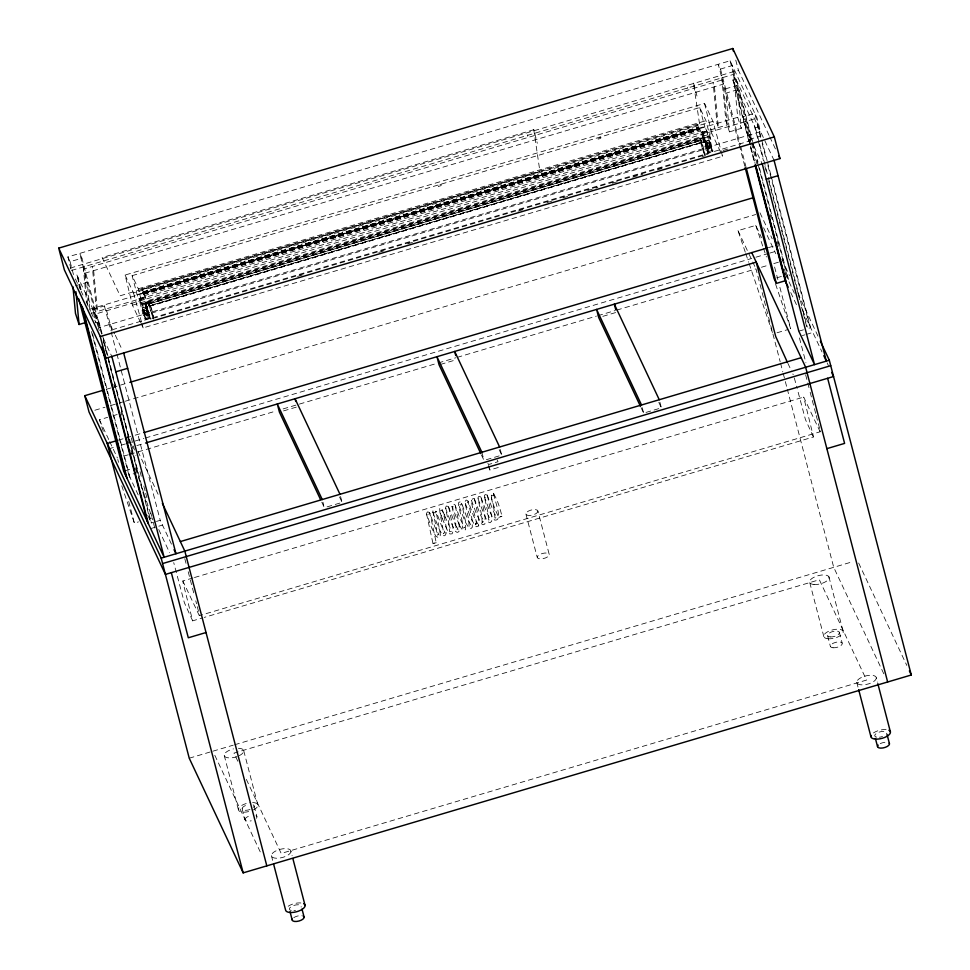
<?xml version="1.0" encoding="UTF-8"?>
<svg xmlns="http://www.w3.org/2000/svg" width="970" height="970" viewBox="0 0 970 970"><rect width="100%" height="100%" fill="white"/><g stroke="black" fill="none" stroke-linecap="round" stroke-linejoin="round"><path stroke-width="0.73" stroke-dasharray="4.85 3.64" d="M480.756 496.907L478.768 496.385L477.822 498.156L479.301 499.562L481.241 498.204L485.182 516.622L484.891 523.982L483.145 524.782L481.411 523.727L476.816 514.852L471.481 500.447L473.675 501.247L474.621 499.477L478.731 518.574L478.428 525.97L476.658 526.746L474.924 525.692L470.317 516.804L464.969 502.351L467.176 503.103L468.11 501.332L472.026 519.047L472.329 527.207L470.996 528.565L469.056 528.238L465.066 521.63L458.47 504.315L460.665 505.043L461.599 503.236L465.745 522.442L465.418 529.838L462.557 530.117L459.78 526.007M708.245 152.338L705.057 141.644L149.101 306.071L148.107 301.973L703.905 137.364L704.96 141.438L697.721 124.221L141.838 288.72L148.822 305.914L704.802 141.317L705.105 141.875L707.967 154.097L155.115 317.833M147.719 310.739L146.397 307.15L142.614 308.23L144.651 315.626L148.349 314.535L147.355 311.625M147.052 309.927C143.936 305.053 141.729 315.699 147.331 311.152C144.894 302.81 139.389 318.221 147.889 312.801L146.87 308.993M144.372 312.025L143.73 309.83M148.034 311.807C148.98 322.258 142.626 313.031 142.614 308.23M150.314 318.936L146.737 310.218L145.791 302.931L703.056 137.885L704.596 139.607L707.021 146.822M146.312 307.138L146.785 309.6M153.66 318.269L151.575 309.272L148.749 302.058L150.835 311.055L153.66 318.269L151.684 318.851M703.056 137.885C702.838 139.607 707.991 158.74 708.245 152.084M705.117 141.741L703.905 137.364M706.427 145.876L707.094 148.083L710.052 147.21L709.591 145.451L706.427 145.876L706.972 147.428M149.331 306.447L708.755 140.553C712.695 143.33 710.246 155.479 707.057 147.343M708.755 140.553L710.792 147.961L707.094 149.053L702.086 131.738L706.524 130.429L710.549 145.645L712.938 151.332L708.5 152.654L707.372 149.647L711.204 148.652M709.385 145.076L710.052 147.21M144.506 314.498L143.621 311.03L147.319 309.939L147.974 312.158L148.204 313.407L144.481 314.474L143.621 311.03M475.724 524.091C478.901 522.551 466.473 496.882 474.269 498.725M498.835 517.398L501.951 516.234L498.835 517.398C484.212 487.946 494.094 483.108 501.951 516.234M193.006 577.95L182.845 580.957L183.233 583.443L192.654 620.848L202.815 617.829M820.099 430.632L820.159 431.783L199.323 615.647L199.347 614.919M148.458 313.553L145.5 314.425L144.833 312.255L147.792 311.321L148.458 313.553L148.192 312.388M147.779 311.37L148.046 312.486M527.377 136.224L527.68 135.557A1.661 1.588 29.1 0 0 527.801 134.684M687.015 88.949L687.318 88.27A1.661 1.588 29.1 0 0 687.451 87.397M478.428 525.97L478.816 525.255M436.233 542.739L432.959 543.43L436.233 542.739L431.917 522.466L429.698 513.021L428.449 514.997L427.188 514.803L426.4 513.348L427.697 511.796L429.577 512.657L434.827 526.855L438.949 534.822L437.822 534.531L436.924 535.513L436.548 529.026L432.778 510.984L434.863 509.917L436.27 511.82M475.773 524.006L477.616 523.667L473.408 515.579L468.001 500.957L466.17 499.999L464.812 501.902L468.74 519.69L469.116 526.431L469.941 525.425L471.129 525.631L466.909 517.519L461.49 502.86L460.095 501.902L458.883 502.302L458.313 503.866L462.229 521.581L462.544 528.189L464.594 527.547L460.411 519.459L454.991 504.824L453.172 503.891L451.862 505.867L455.754 523.461L456.13 530.117L456.955 529.123L458.119 529.39L455.682 525.291M199.323 615.647L182.845 580.957M192.654 620.848L184.385 602.734L173.727 562.6M820.159 431.783L803.681 397.082L813.49 436.973L204.258 617.405M148.822 305.914L141.875 288.733M71.04 269.114L67.864 256.917L730.083 60.783L757.036 118.11L760.577 131.677L98.358 327.811L99.704 331.958M67.864 256.917L70.107 261.694L81.929 258.19L101.68 334.007M744.802 166.197L718.249 64.287L720.504 69.064L732.326 65.56L757.994 164.124M533.779 129.725L102.153 257.559L120.134 295.777L539.926 171.447L533.779 129.725L537.307 143.293M70.167 268.12L738.4 70.204L769.101 135.473M71.392 270.472L733.611 74.35L774.06 160.341M748.937 141.547L732.908 80.001L735.854 79.128M84.766 273.261L723.341 84.135L721.995 80.001L83.42 269.126L84.766 273.261L87.833 305.332M725.378 88.9L737.2 85.396M75.393 285.823L87.215 282.318L89.919 310.582M140.614 322.549L132.453 305.198L125.094 275.031L704.535 103.414L712.962 121.335L722.565 156.279L143.124 327.896L141.244 323.883M132.126 275.662L699.746 107.549L705.93 120.692L710.877 139.68L143.257 307.793L137.073 294.662L132.126 275.662L138.31 288.805L143.257 307.793M138.31 288.805L705.93 120.692M142.008 289.594L697.794 124.984L697.721 124.221M125.094 275.031L133.52 292.94L712.962 121.335M142.651 291.958L698.436 127.349L697.794 124.984M142.723 292.212L698.436 127.349M142.76 292.346L698.558 127.737L706.706 145.803M142.796 292.479L698.63 127.991M142.881 292.722L698.667 128.113M137.073 294.662L704.693 126.549L710.877 139.68M142.99 293.037L698.812 128.513M89.858 309.188L737.709 117.309L733.611 74.35M143.245 293.619L699.079 129.119M143.342 293.837L699.127 129.228M143.39 293.958L699.224 129.471M143.487 294.213L699.273 129.604M91.192 312.582L96.115 323.034L92.574 309.466L104.408 305.962L106.651 310.739L112.132 331.449M143.536 294.359L699.382 129.883M750.186 144.542L742.971 116.836L754.793 113.332L761.377 138.625M144.045 295.753L699.831 131.144M143.342 297.22L138.904 298.542L142.929 313.759L145.318 319.445L149.756 318.136L145.864 302.604L143.342 297.22L148.349 314.535M91.204 313.322L727.233 124.948L723.341 84.135M139.086 299.221L143.511 297.899M702.256 132.417L706.693 131.108M139.292 300.057L143.73 298.736M702.474 133.254L706.912 131.944M92.574 309.466L94.83 314.244L757.036 118.11M132.453 305.198L711.895 133.581L722.565 156.279M148.519 301.318L699.879 138.019M145.864 302.604L141.426 303.913L145.318 319.445M702.086 131.738L704.608 137.109L709.046 135.8L712.938 151.332M141.608 304.592L146.046 303.283M704.79 137.788L709.228 136.479M149.259 302.701L700.619 139.401L705.02 154.97L702.195 147.755L700.097 138.758L700.619 139.401M141.826 305.429L146.264 304.228M708.5 152.654L705.008 138.625L709.446 137.316M148.895 303.586L700.255 140.286M149.331 306.35L148.737 303.913L704.523 139.304M729.476 131.859L741.298 128.355L737.612 89.689L725.79 93.193L729.476 131.859L725.887 120.801L721.789 77.843M149.732 303.804L701.08 140.504M732.908 80.001L755.375 127.773L758.334 126.9M708.258 142.626C707.457 155.333 701.94 134.236 708.937 144.809M709.3 142.408C713.374 151.744 698.824 144.094 709.3 142.408L710.646 146.809L709.737 143.33L706.051 144.421L706.924 147.901L710.646 146.809M144.203 313.892L143.378 310.752L147.076 309.66M706.633 147.307L705.82 144.166L709.519 143.075M143.657 311.346L147.319 309.939M706.96 147.901L706.184 144.821L709.737 143.33M142.929 313.759L147.367 312.449M706.111 146.967L710.549 145.645M143.499 315.565L147.925 314.256M151.49 313.116L702.838 149.816M706.681 148.762L711.107 147.452M144.651 315.626L146.058 319.227L144.93 316.232L148.762 315.238M749.155 139.474L760.989 135.97M145.173 318.536L149.61 317.226M708.355 151.744L712.792 150.423M111.974 329.836L750.55 140.711L745.215 121.614L742.971 116.836M297.523 276.462L303.331 274.752M378.785 252.406L384.581 250.684M407.8 243.809L413.596 242.088M518.065 211.145L523.873 209.435M547.092 202.548L552.888 200.838M563.049 197.831L568.856 196.11M587.711 190.52L597.872 187.513M612.385 183.221L618.181 181.499M632.695 177.195L642.855 174.188M657.357 169.895L663.165 168.174M702.341 156.57L705.238 155.709M723.123 150.483L728.931 148.762M106.579 389.237L110.932 387.939M112.387 387.515L128.355 382.786M94.842 410.249L105.002 407.23M110.81 405.521L118.073 403.362M119.528 402.938L123.881 401.641M125.336 401.216L755.703 214.515M103.317 431.25L99.437 419.767L107.621 417.342M113.078 415.73L117.176 414.517M745.275 252.176L738 230.642L755.739 225.392L761.511 237.674M118.388 440.174L130.901 436.464M135.254 435.166L142.505 433.02M768.434 247.641L775.382 245.58M108.664 448.892L115.624 446.83M121.189 445.181L125.36 443.945M126.755 443.532L132.32 441.883M135.218 441.023L143.924 438.452M145.379 438.016L751.702 258.444M755.933 257.195L768.446 253.485M769.84 253.073L775.406 251.424M136.843 445.582L144.094 443.448M124.233 455.973L128.319 454.76M129.689 454.36L135.145 452.735L135.897 455.633M138.043 451.887L275.844 411.074M283.107 408.916L436.864 363.386M438.307 362.95L455.718 357.797M457.161 357.372L596.417 316.123M597.872 315.699L615.271 310.533M616.726 310.109L755.982 268.872L772.181 331.085M761.438 267.247L768.252 265.234M778.449 262.215L773.708 263.61L777.855 279.53M283.519 410.916L297.159 406.879M440.428 364.441L455.439 359.991M602.807 316.353L616.447 312.316M125.009 470.862L131.58 468.922M776.715 277.844L784.597 275.516M91.483 331.534L128.901 475.154L135.23 473.287M121.759 485.788L134.369 523.109L138.468 521.896M149.38 518.671L152.108 517.859L155.151 529.523M777.031 332.771L787.943 329.545M147.719 515.167L151.368 522.939L155.164 521.812M156.437 521.436L160.232 520.308L172.114 545.564M798.807 331.182L803.875 329.679M150.653 528.589L162.487 525.085M802.36 335.571L804.991 334.796M806.3 334.407L812.872 332.455M327.096 506.873L342.107 502.424L340.337 495.646M481.435 454.942L484.006 460.398L501.745 455.148L499.623 447.012M641.073 407.655L643.644 413.123L661.382 407.861L659.26 399.725M497.198 459.925L498.046 461.72L488.48 464.545L487.631 462.751L489.05 468.183L489.886 469.977L499.453 467.14M194.449 577.526L803.681 397.082M189.235 758.201L210.102 752.017M212.891 751.192L233.2 745.178M234.643 744.754L853.2 561.557M704.317 139.122L708.233 152.496M145.524 304.531L149.441 317.917M147.307 311.152L146.955 310.17M148.167 313.383L147.355 310.254M710.792 147.961L712.198 151.55L711.071 148.555M813.406 436.9L805.452 419.561L797.194 388.63M144.833 312.207L145.5 314.425M448.31 506.461L446.321 506.037L445.448 507.868L449.304 525.316L449.631 531.79L451.656 531.208L445.218 517.143M487.207 495.1L485.242 494.579L484.369 495.5L484.551 497.307L484.272 496.361M487.183 495.064L493.33 511.226L496.786 517.689L494.955 518.041L494.227 510.462L490.759 494.979L492.918 495.852L493.815 494.93L493.597 493.281M444.272 514.524C433.929 493.027 444.587 531.124 443.29 533.706L444.151 532.712L445.315 532.979L441.738 526.407L436.124 511.433M493.815 493.657C493.633 498.762 504.085 521.787 494.506 520.017C489.826 513.833 488.007 505.988 485.182 498.871C482.369 495.052 487.837 499.538 487.57 496.034M481.011 497.416L486.322 511.711L490.42 519.665L488.625 520.017L487.874 512.378L484.394 496.786M474.245 498.689L480.514 515.106L484.03 521.666L482.236 522.018L481.459 514.306L477.98 498.604L485.133 517.083L487.849 521.727L490.008 522.769L491.693 521.266L491.899 517.543L487.413 495.44L487.68 496.397M448.528 506.789L455.185 524.224M705.323 143.487L707.094 149.053M703.238 137.934L705.978 145.682M150.52 319.094L145.791 302.931L150.714 318.633M442.138 518.235L448.091 531.899L449.959 533.985L452.129 533.815L453.123 531.124L452.772 526.189L448.673 507.201L447.4 509.177L445.594 508.28L450.88 522.539L455.427 531.317L457.137 532.421L458.907 531.705L459.234 524.333L455.112 505.2L453.79 507.164L451.996 506.279L459.295 525.049M459.186 524.831L459.913 526.274M455.1 524.042L455.791 525.51M769.743 136.831L776.133 150.435M748.755 135.182L753.241 144.736M753.884 146.106L762.238 163.845M759.983 212.818L772.181 238.753M781.808 259.233L789.507 275.613M797.861 293.364L818.401 337.039M763.572 227.732L775.77 253.667M785.409 274.146L794.394 293.255M802.554 310.509L822.002 351.952M827.131 362.877L828.416 365.605M790.744 292.576L797.704 307.357M705.699 145.779L707.942 150.556M738 230.642L752.126 260.675M752.769 262.046L755.339 267.502M787.895 363.362L791.75 371.558M858.656 563.049L906.804 665.432M883.791 673.798L833.715 567.317L787.373 389.406M658.812 402.404L661.382 407.861M499.174 449.692L501.745 455.148M339.536 496.967L342.107 502.424M321.797 502.217L324.368 507.686L322.949 502.254M145.815 306.484L148.07 311.261M147.052 311.224L149.307 316.002M81.929 258.19L79.685 253.412L99.764 330.503M110.18 324.307L114.678 333.862M115.321 335.232L122.378 350.243M75.393 278.984L80.449 289.739M81.08 291.085L82.983 295.11M86.136 301.828L90.562 311.237M103.499 338.724L111.841 356.475M137.97 451.474L159.153 496.519M127.446 436.354L134.503 451.377M135.521 467.758L137.764 472.536L107.755 357.336M158.716 529.499L169.629 552.706M128.901 475.154L138.237 495.015M99.437 419.767L109.064 440.247M109.707 441.617L117.406 457.998M237.82 761.244L234 753.108L819.347 579.745L866.537 680.079L281.179 853.442L246.113 778.874M214.819 755.29L261.682 854.934M792.866 373.947L793.205 374.747M148.107 301.973L148.737 303.913M433.166 512.924L432.862 512.111L435.154 512.96L436.003 511.141L440.38 534.373L440.077 536.422L438.719 537.732L435.797 536.216L431.795 528.213L426.618 514.209L432.959 543.43M429.661 512.887L429.977 513.7M148.628 315.129L149.756 318.136M433.032 512.536C433.832 514.367 444.127 548.523 446.661 530.59C445.945 524.006 443.714 514.512 442.344 509.626C438.561 512.912 438.779 508.328 441.192 515.616M147.889 312.801L146.87 309.879M444.199 514.306L445.254 517.265M441.12 515.385L442.187 518.356M755.739 225.392L763.014 246.926M763.499 248.356L766.409 256.965M775.636 284.234L790.671 328.733L779.371 285.325M745.76 253.606L748.67 262.227M749.155 263.658L772.447 332.552M135.606 469.056L151.623 516.428M737.709 117.309L741.298 128.355M705.614 143.499L705.82 144.166M143.172 310.085L143.378 310.752M794.309 377.961L796.819 387.188M133.52 292.94L141.523 322.064M141.923 323.519L143.124 327.896M146.761 309.539L147.04 310.57M761.765 140.092L767.112 160.608M767.488 162.075L770.932 175.267M771.308 176.734L810.629 327.678L807.67 328.551L806.543 326.162L801.584 307.114M757.206 124.512L760.638 137.704M762.165 143.56L766.373 159.686M767.888 165.543L809.501 325.289M755.375 127.773L767.973 176.14M768.349 177.607L807.295 327.084M754.248 125.385L763.414 160.559M764.942 166.428L766.846 173.751M768.761 181.075L799.68 299.791M735.757 60.079L738.4 70.204M736.982 81.516L752.635 141.596M753.011 143.063L757.982 162.111M759.51 167.98L789.277 282.294M758.382 165.591L787.773 278.438M730.083 60.783L757.012 164.16M769.938 213.8L771.453 219.644M777.164 241.542L778.68 247.386M784.39 269.284L785.906 275.128M734.023 82.389L755.024 162.996M750.562 145.997L755.121 163.493M750.465 147.416L754.66 163.53M799.438 337.936L805.924 362.816M805.621 374.772L809.792 390.789M810.168 392.244L815.855 414.081M816.231 415.536L819.723 428.934M720.504 69.064L740.255 144.882M740.631 146.337L745.942 166.755M876.31 677.8A10.052 4.232 -14.6 0 1 862.063 684.881A10.052 4.232 -14.6 0 1 861.239 677.545A10.052 4.232 -14.6 0 1 876.31 677.8L877.45 682.201M772.932 333.983L780.159 361.689M780.535 363.156L782.814 371.898M783.19 373.365L786.997 387.939M856.765 682.346L858.292 688.215M828.913 576.811L843.051 631.082M839.341 632.21L842.166 643.062M696.957 96.006L693.417 82.438L699.576 124.172M699.746 107.549L704.693 126.549M704.608 137.109L705.008 138.625M827.628 635.799L830.453 646.65M809.78 582.679L823.918 636.938M642.237 407.691L643.644 413.123M537.926 511.093A6.184 2.607 -14.6 0 1 529.244 515.494A6.184 2.607 -14.6 0 1 528.589 511.008A6.184 2.607 -14.6 0 1 537.926 511.093L549.238 554.5A6.184 2.607 -14.6 0 1 540.557 558.902A6.184 2.607 -14.6 0 1 539.89 554.428A6.184 2.607 -14.6 0 1 549.238 554.5M525.91 513.979L537.222 557.386M488.832 465.903L489.886 469.977M481.884 452.262L484.006 460.398M290.964 851.236A10.052 4.232 -14.6 0 1 276.559 858.244A10.052 4.232 -14.6 0 1 276.026 850.836A10.052 4.232 -14.6 0 1 290.964 851.236L292.103 855.637M271.406 855.649L272.934 861.518M243.761 750.816L257.899 805.088M254.116 805.973L256.941 816.825M184.785 558.647L186.689 565.922M188.204 571.742L193.891 593.579M195.782 600.866L196.546 603.776M197.298 606.687L198.886 612.797M242.148 808.774L244.986 819.626A6.147 2.595 -14.6 0 0 251.266 820.814M224.228 755.4L238.365 809.659M104.408 305.962L110.859 330.746M111.235 332.213L116.558 352.619M116.933 354.086L160.232 520.308M131.265 437.822L134.442 450.031M140.044 471.553L141.935 478.792M143.815 486.018L145.318 491.814M145.706 493.257L146.834 497.598M150.98 513.518L151.732 516.416M102.117 333.886L99.073 322.161L76.594 274.377L80.413 289.036M102.505 335.341L107.852 355.869M108.228 357.324L151.368 522.939M103.208 339.839L107.379 355.881M97.946 319.773L101.377 332.952M103.669 341.755L107.112 354.935M108.628 360.804L150.241 520.55M113.842 384.532L114.605 387.454M121.068 412.274L121.832 415.196M127.919 438.549L129.058 442.926M130.95 450.238L132.478 456.07M94.83 314.244L98.006 326.453M77.721 276.765L81.916 292.892M92.611 333.922L130.016 477.543M70.107 261.694L73.647 275.25M117.782 459.44L118.534 462.338M128.719 501.405L134.369 523.109M704.535 103.414L711.895 133.581M750.55 140.711L750.695 142.323M714.466 86.766L718.37 127.579L717.024 123.432L713.12 82.62M93.641 270.642L97.533 311.455L96.188 307.308L92.296 266.495M83.226 266.98L86.621 302.64M238.45 748.294A10.052 4.232 -14.6 0 1 239.311 755.63M237.007 756.6A10.052 4.232 -14.6 0 1 224.373 755.933A10.052 4.232 -14.6 0 1 233.503 748.876M252.588 802.566A10.052 4.232 -14.6 0 1 253.449 809.901M248.623 811.611A10.052 4.232 -14.6 0 1 238.377 809.089A10.052 4.232 -14.6 0 1 250.187 802.687M288.187 906.235A10.052 4.232 -14.6 0 1 302.01 903.118M873.436 732.956A10.052 4.232 -14.6 0 1 887.247 729.731M255.983 815.721A6.147 2.595 -14.6 0 1 256.286 818.304M244.986 819.626A6.147 2.595 -14.6 0 1 250.66 815.637M293.777 917.656A6.147 2.595 -14.6 0 1 302.24 915.753M880.263 743.638A6.147 2.595 -14.6 0 1 887.526 742.365M876.65 737.164A6.147 2.595 -14.6 0 1 878.844 732.192A6.147 2.595 -14.6 0 1 886.519 733.659M882.494 736.485A6.147 2.595 -14.6 0 1 879.402 737.212M291.218 910.515A6.147 2.595 -14.6 0 1 293.583 905.519A6.147 2.595 -14.6 0 1 301.149 907.083M295.51 910.321A6.147 2.595 -14.6 0 1 293.946 910.587M253.158 804.87A6.147 2.595 -14.6 0 1 253.461 807.452M249.969 809.513A6.147 2.595 -14.6 0 1 242.245 809.101A6.147 2.595 -14.6 0 1 247.823 804.785M704.681 155.018A9.276 0.655 73.5 0 1 700.376 141.293A9.276 0.655 73.5 0 1 701.565 141.608A9.276 0.655 73.5 0 1 705.251 155.164M153.684 318.96A9.276 0.655 73.5 0 1 149.174 305.223A9.276 0.655 73.5 0 1 150.435 305.55A9.276 0.655 73.5 0 1 153.891 319.009M482.296 521.63L482.102 522.527L482.296 521.63M475.93 523.727L475.567 524.382L475.93 523.727M426.861 514.852L426.558 514.039L426.861 514.852M814.024 584.51A10.052 4.232 -14.6 0 0 829.12 577.902A10.052 4.232 -14.6 0 0 814.909 576.811A10.052 4.232 -14.6 0 0 814.024 584.51M830.223 636.926A6.147 2.595 -14.6 0 0 839.462 632.876A6.147 2.595 -14.6 0 0 830.769 632.21A6.147 2.595 -14.6 0 0 830.223 636.926M828.162 638.781A10.052 4.232 -14.6 0 0 843.257 632.161A10.052 4.232 -14.6 0 0 829.047 631.082A10.052 4.232 -14.6 0 0 828.162 638.781M833.048 647.778A6.147 2.595 -14.6 0 0 842.287 643.728A6.147 2.595 -14.6 0 0 833.594 643.062A6.147 2.595 -14.6 0 0 833.048 647.778M438.501 186.204A1.855 0.776 -14.6 0 0 441.326 185.003A1.855 0.776 -14.6 0 0 438.731 184.773A1.855 0.776 -14.6 0 0 438.501 186.204M598.15 138.928A1.855 0.776 -14.6 0 0 600.963 137.728A1.855 0.776 -14.6 0 0 598.381 137.485A1.855 0.776 -14.6 0 0 598.15 138.928"/><path stroke-width="1.45" d="M58.709 248.138L732.75 48.5L774.315 136.891L779.965 158.595L105.924 358.221L64.359 269.842L58.709 248.138L100.274 336.517L105.924 358.221M72.956 286.768L75.49 313.431L79.079 324.489L85.651 322.537M100.274 336.517L774.315 136.891M115.842 371.825L127.664 368.321M766.227 179.195L778.061 175.691M831.629 372.432L833.557 376.53L165.421 574.41L89.022 411.971L84.79 395.687L103.669 390.098M129.81 382.35L752.914 197.807L754.199 200.535M115.6 440.998L107.258 443.46L189.235 758.201L243.167 872.867L911.291 674.987L829.314 360.246L820.329 341.137M143.96 432.596L767.04 248.053M145.536 443.011L756.224 262.142L775.697 336.481L787.252 362.004M745.178 167.664L774.084 278.632L776.327 283.41L785.203 280.779L788.222 287.193M180.335 541.575L801.171 357.7M84.79 395.687L161.178 558.126L829.314 360.246M162.596 563.558L830.732 365.678M206.04 632.525L188.301 637.775L171.338 572.664M826.864 448.649L844.603 443.399L827.64 378.276M778.692 155.879L779.965 158.595M823.785 355.663L826.355 361.119L774.06 160.341M751.738 252.588L805.658 367.254L887.647 681.983M909.375 670.888L911.291 674.987M659.26 399.725L614.325 304.168L615.744 309.6M641.522 404.975L596.586 309.43L598.708 317.566L640.442 406.297M499.623 447.012L454.687 351.455L455.742 355.517M481.884 452.262L436.949 356.705L439.07 364.841L480.793 453.572M339.985 494.288L295.038 398.731L295.753 401.447M322.246 499.538L277.299 403.993L279.421 412.129L320.512 499.489M162.366 503.345L184.833 551.13L266.811 865.858M174.042 549.663L175.97 553.749L123.663 352.971M732.75 48.5L733.502 51.398M762.238 163.845L814.533 364.623L798.807 331.182L755.509 164.961M755.788 165.918L786.33 283.167M755.048 164.997L785.203 280.779M746.33 168.21L776.327 283.41M877.838 683.668L890.436 732.059M887.004 734.302L889.478 743.796M875.401 738.449L877.523 746.585M858.68 689.682L870.902 736.618M292.867 858.571L305.089 905.495M302.01 909.072L304.131 917.208M290.042 911.764L292.164 919.912M273.698 864.44L285.544 909.909A10.052 4.232 -14.6 0 0 298.142 911.266A10.052 4.232 -14.6 0 0 303.634 903.652M111.841 356.475L164.136 557.253L123.699 471.25L78.812 298.966M161.178 558.126L243.167 872.867M102.978 349.406L148.41 523.812M101.862 347.017L147.282 521.423M82.401 306.956L127.07 478.428M81.274 304.568L125.942 476.027M75.963 291.776L79.079 324.489M888.896 730.24A10.052 4.232 -14.6 0 1 882.409 738.243A10.052 4.232 -14.6 0 1 871.109 735.442M303.234 916.08A6.147 2.595 -14.6 0 1 299.112 920.979A6.147 2.595 -14.6 0 1 292.322 919.184M889.199 743.178A6.147 2.595 -14.6 0 1 883.003 747.943A6.147 2.595 -14.6 0 1 878.177 745.105"/></g></svg>
